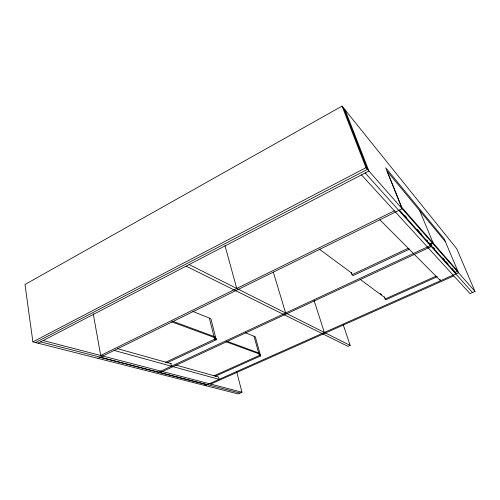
<?xml version="1.0" encoding="UTF-8"?>
<svg xmlns="http://www.w3.org/2000/svg" width="500" height="500" viewBox="0 0 500 500"><rect width="100%" height="100%" fill="white"/><g stroke="black" fill="none" stroke-linecap="round" stroke-linejoin="round"><path stroke-width="0.75" d="M361.488 174.887L470.006 293.594L475 291.431L456.706 248.688L342.056 106.106L25 284.513L32.894 341.875L238.081 393.894L241.975 392.206L236.725 372.031M32.894 341.875L365.981 167.681L475 291.431M35.494 342.531L367.456 169.363L343.581 108.012M38.075 343.188L368.919 171.019L345.1 109.894M394.319 210.806L100.694 355.487L93.244 313.756M98.006 358.381L402.194 208.794L385.688 167.763L444.288 239.056L458.506 272.706L205.2 385.556L204.844 384.05M165.394 362.369L214.65 339.231L216.194 339.794L210.863 318.719L192.887 311.419M351.231 272.525L352.006 274.706L408.088 248.363M167.056 362.837L216.194 339.794M409.581 249.088L353.156 275.556L352.006 274.706M399.294 209.981L430.119 244.438L432.506 243.319M433.206 243.156L430.219 244.55L455.119 272.387L457.819 271.181L433.206 243.156L419.694 210.631L387.163 171.256L401.619 207.181L433.106 243.044M158.637 372.156L430.375 245.575L429.487 243.419M160.306 372.587L431.262 246.562L430.081 243.694M213.919 375.856L259.356 355.462L260.6 355.919L255.275 336.737L245.45 332.75M384.3 296.9L385.081 299.031L435.95 276.194M215.275 376.238L260.6 355.919M437.25 276.725L386 299.7L385.081 299.031M210.681 384.075L453.819 275.887M343.275 324.875L350.169 345.419L347.975 346.369L186.119 266.15M40.619 341.863L240.025 393.05M99.469 357.2L156.856 371.906M157.044 371.956L204.725 384.175M43.169 340.531L241.975 392.206M114.169 350.431L219.119 379.356L218.538 377L175.825 365.012M117.381 348.619L171.331 363.756M171.612 321.812L215.075 337.756L214.831 336.781L172.481 321.169M226.019 341.769L259.613 354.087L259.369 353.206L226.612 341.125M214.981 338.019L216.125 338.431L216.275 339.031M189.169 264.562L350.169 345.419M319.244 249.094L352.006 273.331M360.15 279.356L384.981 297.725M380.3 293.587L381.544 294.506M379.875 219.769L440.519 280.719L440.006 279.475M365.194 172.956L472.5 292.512M404.881 215.525L406.444 217.269M417.35 229.494L419.431 231.819M420.469 232.987L421.506 234.15M426.7 239.969L427.738 241.137M429.819 243.463L431.894 245.794M433.456 247.537L434.494 248.706M442.806 258.019L444.881 260.344M445.919 261.512L448 263.837M452.156 268.494L453.194 269.662M419.8 210.756L445.363 241.7M454.519 270.95L455.806 273.913M429.525 243L430.119 244.438M342.056 106.106L365.981 167.681M314.069 300.456L324.375 332.463M273.256 271.938L285.625 313M260.369 354.631L260.525 355.175M254.025 336.225L259.356 355.462M225.025 245.763L236.744 288.45M209.325 318.094L214.65 339.231M170.837 363.619L171.412 366.206"/></g></svg>
